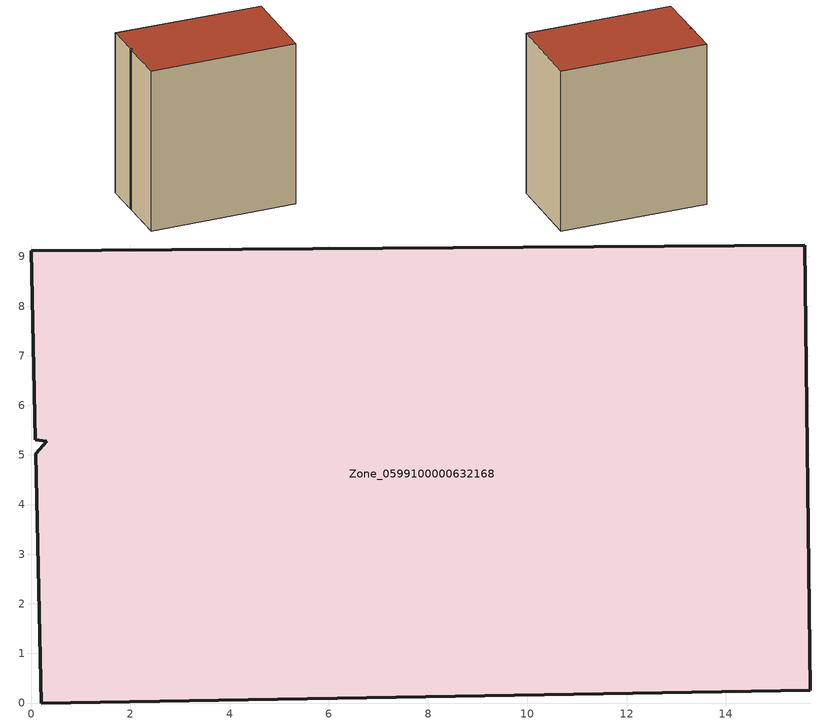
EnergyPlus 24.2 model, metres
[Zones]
Zone_0599100000632168
 floor ground (C_G): 0.31,5.27 0.09,5.31 0,9.11 15.59,9.23 15.7,0.25 0.2,0 0.09,5.02 z0
 wall outside (C_F): 0.2,0 15.7,0.25 15.59,9.23 0,9.11 0.09,5.31 0.31,5.27 0.09,5.02 0.2,0 z0:17.7
 roof outside (C_R): 0.09,5.31 0.31,5.27 0.09,5.02 0.2,0 15.7,0.25 15.59,9.23 0,9.11 z17.7
[BUILDING]
Pand.0599100000632168: North Axis=0; Terrain=City; Loads Convergence Tolerance Value=0.04; Temperature Convergence Tolerance Value=0.4; Solar Distribution=FullExterior; Maximum Number of Warmup Days=25; Minimum Number of Warmup Days=1
[Site:Location]
Rotterdam.The.Hague.AP_ZH_NLD Design_Conditions: Latitude=51.96; Longitude=4.45; Time Zone=1; Elevation=-4.5
[SITE:GROUNDTEMPERATURE:BUILDINGSURFACE]
18, 18, 18, 18, 18, 18, 18, 18, 18, 18, 18, 18
[MATERIAL] Thermal Absorptance=0.9; Solar Absorptance=0.7; Visible Absorptance=0.7
Name | Roughness | Thickness | Conductivity | Density | Specific Heat
G.TI.1946 | MediumSmooth | 0.15 | 1 | 540 | 1210
F.TI.1946 | Rough | 0.3 | 0.857143 | 1920 | 840
R.TI.1946 | MediumRough | 0.2 | 0.1 | 1500 | 1000
[CONSTRUCTION]
C_G: G.TI.1946
C_F: F.TI.1946
C_R: R.TI.1946
[ZONE]
Zone_0599100000632168: Type=1; Multiplier=1; Ceiling Height=Autocalculate; Volume=Autocalculate; Floor Area=autocalculate; Part of Total Floor Area=Yes
[ZONEINFILTRATION:DESIGNFLOWRATE]
Infil_Zone_0599100000632168: Zone or ZoneList or Space or SpaceList=Zone_0599100000632168; Schedule=AlwaysOn; Design Flow Rate Calculation Method=Flow/Area; Flow Rate per Floor Area=0.003; Constant Term Coefficient=1; Temperature Term Coefficient=0; Velocity Term Coefficient=0; Velocity Squared Term Coefficient=0
[HVACTEMPLATE:ZONE:IDEALLOADSAIRSYSTEM]
Zone_0599100000632168: Maximum Heating Supply Air Temperature=50; Minimum Cooling Supply Air Temperature=13; Maximum Heating Supply Air Humidity Ratio=0.0156; Minimum Cooling Supply Air Humidity Ratio=0.0077; Heating Limit=NoLimit; Cooling Limit=NoLimit; Dehumidification Control Type=ConstantSensibleHeatRatio; Cooling Sensible Heat Ratio=0.7; Dehumidification Setpoint=60; Humidification Control Type=None; Humidification Setpoint=30; Outdoor Air Method=None; Outdoor Air Flow Rate per Person=0.00944; Outdoor Air Flow Rate per Zone Floor Area=0; Outdoor Air Flow Rate per Zone=0; Demand Controlled Ventilation Type=None; Outdoor Air Economizer Type=NoEconomizer; Heat Recovery Type=None; Sensible Heat Recovery Effectiveness=0.7; Latent Heat Recovery Effectiveness=0.65
[ZONECONTROL:THERMOSTAT]
ThermostatControl_Zone_0599100000632168: Zone or ZoneList=Zone_0599100000632168; Control Type Schedule=DualSetpointControlType; Control 1=Thermostat_Zone_0599100000632168; Temperature Difference Between Cutout And Setpoint=0
[THERMOSTATSETPOINT:DUALSETPOINT]
Thermostat_Zone_0599100000632168: Heating Setpoint Temperature Schedule=HeatingSetpoint_Zone_0599100000632168; Cooling Setpoint Temperature Schedule=CoolingSetpoint_Zone_0599100000632168
[SCHEDULE:COMPACT]
HeatingSetpoint_Zone_0599100000632168: Through: 12/31, For: AllDays, Until: 24:00, 21
CoolingSetpoint_Zone_0599100000632168: Through: 12/31, For: AllDays, Until: 24:00, 24
DualSetpointControlType: Through: 12/31, For: AllDays, Until: 24:00, 4
AlwaysOn: Through: 12/31, For: AllDays, Until: 24:00, 1
